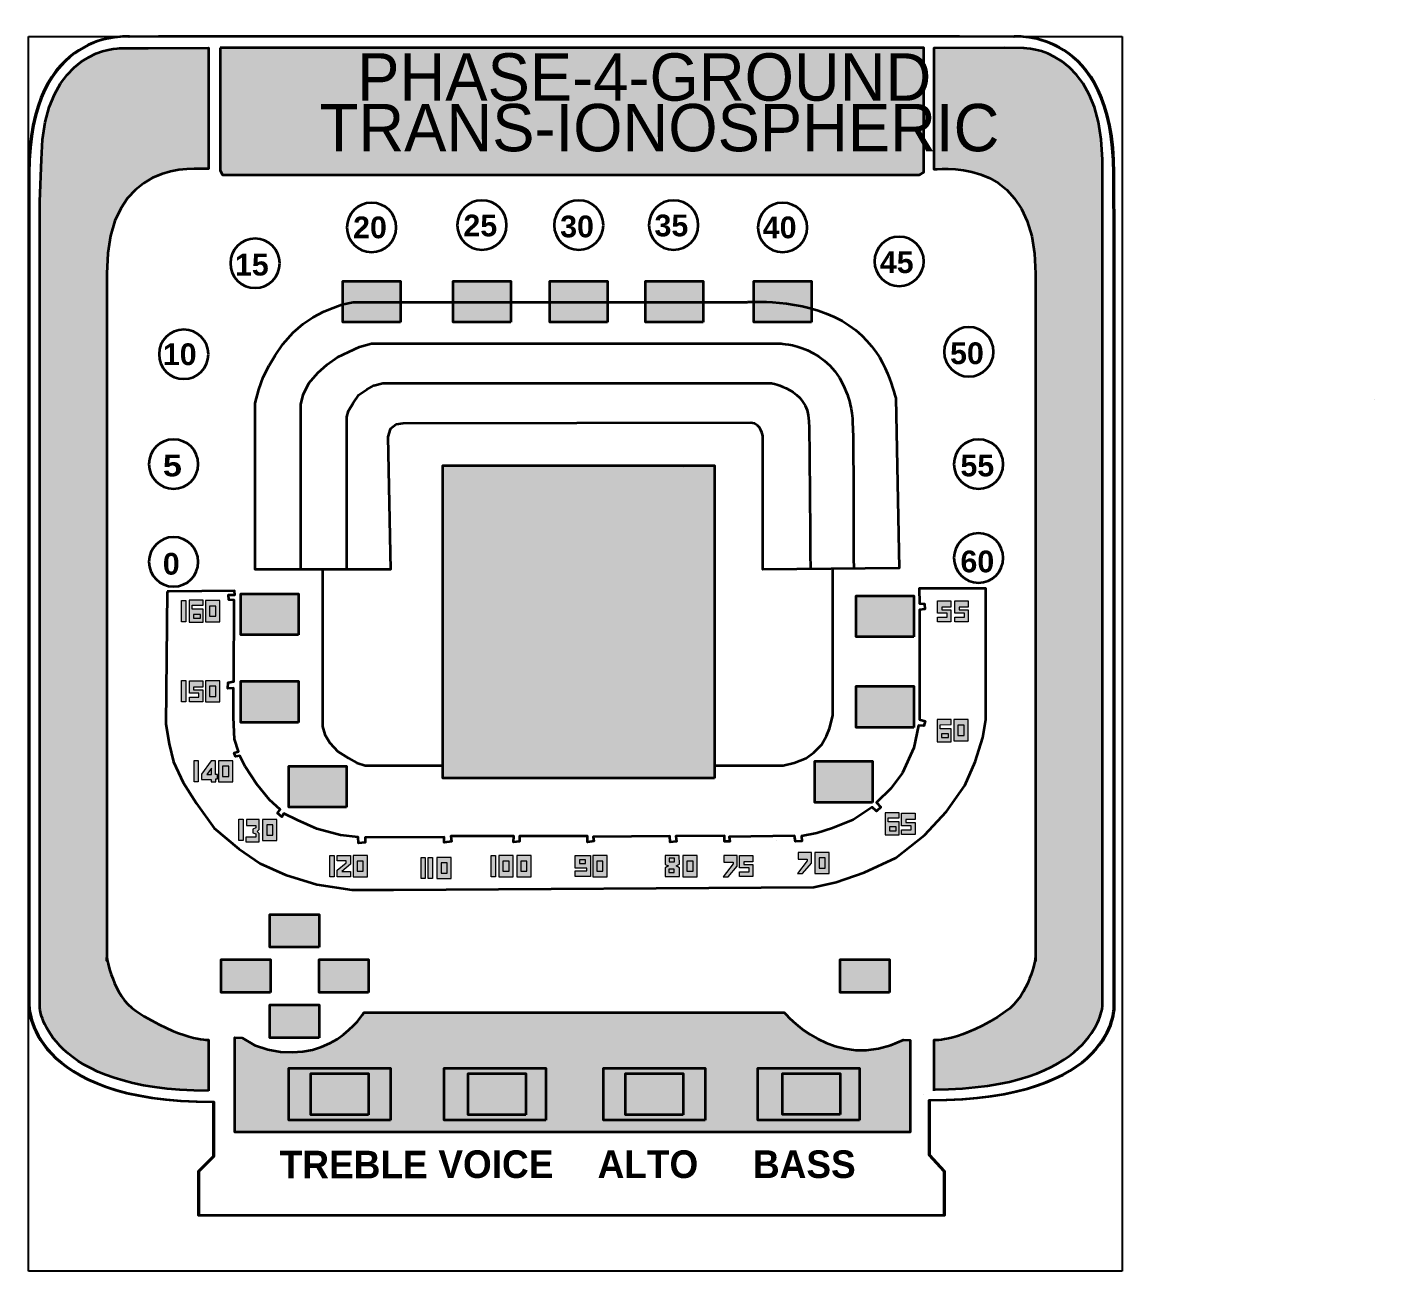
# Model space of a CAD drawing. Header units: inches. Extents: x -6.9 to 20.9, y -22.8 to -6.4.
# Drawn here: x 4.56 to 20.92, y -21.47 to -6.35 of the extents above; entities that cross this region are included whole.
import ezdxf

# ---------------------------------------------------------------- set-up
doc = ezdxf.new("R2010")
doc.units = ezdxf.units.IN
doc.header["$MEASUREMENT"] = 0
for name, color, linetype in [('Decorations', 7, 'Continuous'), ('Gold Things', 7, 'Continuous'), ('Parts Outlines', 7, 'Continuous'), ('Text', 7, 'Continuous'), ('Transoceanic Image', 7, 'Continuous')]:
    doc.layers.add(name, color=color, linetype=linetype)
picture_1 = doc.add_image_def('image1.png', size_in_pixel=(866, 978))

msp = doc.modelspace()

# ---------------------------------------------------------------- hatches: boundary and pattern name
at = {"layer": 'Decorations', "true_color": 0x231f20}
h = msp.add_hatch(color=179, dxfattribs=at)
h.dxf.hatch_style = 2
h.paths.add_polyline_path([(6.436, -13.323), (6.487, -13.323), (6.487, -13.582), (6.436, -13.582)])
h = msp.add_hatch(color=179, dxfattribs=at)
h.dxf.hatch_style = 2
h.paths.add_polyline_path([(6.527, -13.319), (6.527, -13.586), (6.699, -13.586), (6.699, -13.428), (6.565, -13.428), (6.565, -13.381), (6.699, -13.379), (6.699, -13.319)])
h = msp.add_hatch(color=179, dxfattribs=at)
h.dxf.hatch_style = 2
h.paths.add_polyline_path([(6.726, -13.324), (6.726, -13.581), (6.9, -13.581), (6.9, -13.324)])
h = msp.add_hatch(color=179, dxfattribs=at)
h.dxf.hatch_style = 2
h.paths.add_polyline_path([(15.617, -13.582), (15.617, -13.526), (15.733, -13.526), (15.733, -13.478), (15.617, -13.478), (15.617, -13.325), (15.769, -13.325), (15.78, -13.325), (15.78, -13.403), (15.668, -13.403), (15.668, -13.436), (15.78, -13.436), (15.78, -13.582)])
h = msp.add_hatch(color=179, dxfattribs=at)
h.dxf.hatch_style = 2
h.paths.add_polyline_path([(15.828, -13.582), (15.828, -13.526), (15.944, -13.526), (15.944, -13.478), (15.828, -13.478), (15.828, -13.325), (15.98, -13.325), (15.991, -13.325), (15.991, -13.403), (15.879, -13.403), (15.879, -13.436), (15.991, -13.436), (15.991, -13.582)])
h = msp.add_hatch(color=179, dxfattribs=at)
h.dxf.hatch_style = 2
h.paths.add_polyline_path([(6.436, -14.296), (6.487, -14.296), (6.487, -14.555), (6.436, -14.555)])
h = msp.add_hatch(color=179, dxfattribs=at)
h.dxf.hatch_style = 2
h.paths.add_polyline_path([(6.531, -14.554), (6.531, -14.498), (6.647, -14.498), (6.647, -14.45), (6.531, -14.45), (6.531, -14.297), (6.683, -14.297), (6.694, -14.297), (6.694, -14.375), (6.582, -14.375), (6.582, -14.409), (6.694, -14.409), (6.694, -14.554)])
h = msp.add_hatch(color=179, dxfattribs=at)
h.dxf.hatch_style = 2
h.paths.add_polyline_path([(6.726, -14.297), (6.726, -14.554), (6.9, -14.554), (6.9, -14.297)])
h = msp.add_hatch(color=179, dxfattribs=at)
h.dxf.hatch_style = 2
h.paths.add_polyline_path([(15.612, -14.77), (15.612, -15.038), (15.784, -15.038), (15.784, -14.88), (15.651, -14.88), (15.651, -14.832), (15.784, -14.831), (15.784, -14.77)])
h = msp.add_hatch(color=179, dxfattribs=at)
h.dxf.hatch_style = 2
h.paths.add_polyline_path([(15.816, -14.77), (15.816, -15.028), (15.991, -15.028), (15.991, -14.77)])
h = msp.add_hatch(color=179, dxfattribs=at)
h.dxf.hatch_style = 2
h.paths.add_polyline_path([(6.587, -15.268), (6.638, -15.268), (6.638, -15.526), (6.587, -15.526)])
h = msp.add_hatch(color=179, dxfattribs=at)
h.dxf.hatch_style = 2
h.paths.add_polyline_path([(6.794, -15.269), (6.679, -15.432), (6.679, -15.496), (6.794, -15.496), (6.794, -15.526), (6.851, -15.526), (6.851, -15.488), (6.873, -15.488), (6.873, -15.435), (6.848, -15.435), (6.848, -15.269)])
h = msp.add_hatch(color=179, dxfattribs=at)
h.dxf.hatch_style = 2
h.paths.add_polyline_path([(6.883, -15.269), (6.883, -15.526), (7.058, -15.526), (7.058, -15.269)])
h = msp.add_hatch(color=179, dxfattribs=at)
h.dxf.hatch_style = 2
h.paths.add_polyline_path([(7.132, -15.981), (7.183, -15.981), (7.183, -16.24), (7.132, -16.24)])
h = msp.add_hatch(color=179, dxfattribs=at)
h.dxf.hatch_style = 2
h.paths.add_polyline_path([(7.38, -15.982), (7.223, -15.982), (7.223, -16.056), (7.338, -16.056), (7.338, -16.084), (7.302, -16.1), (7.302, -16.146), (7.338, -16.159), (7.338, -16.197), (7.217, -16.197), (7.217, -16.254), (7.38, -16.254), (7.38, -16.153), (7.355, -16.128), (7.379, -16.104)])
h = msp.add_hatch(color=179, dxfattribs=at)
h.dxf.hatch_style = 2
h.paths.add_polyline_path([(7.419, -15.982), (7.419, -16.24), (7.594, -16.24), (7.594, -15.982)])
h = msp.add_hatch(color=179, dxfattribs=at)
h.dxf.hatch_style = 2
h.paths.add_polyline_path([(14.98, -15.901), (14.98, -16.169), (15.152, -16.169), (15.152, -16.011), (15.018, -16.011), (15.018, -15.963), (15.152, -15.962), (15.152, -15.901)])
h = msp.add_hatch(color=179, dxfattribs=at)
h.dxf.hatch_style = 2
h.paths.add_polyline_path([(15.181, -16.164), (15.181, -16.108), (15.297, -16.108), (15.297, -16.059), (15.181, -16.059), (15.181, -15.907), (15.333, -15.907), (15.344, -15.907), (15.344, -15.985), (15.233, -15.985), (15.233, -16.018), (15.344, -16.018), (15.344, -16.164)])
h = msp.add_hatch(color=179, dxfattribs=at)
h.dxf.hatch_style = 2
h.paths.add_polyline_path([(8.238, -16.42), (8.289, -16.42), (8.289, -16.679), (8.238, -16.679)])
h = msp.add_hatch(color=179, dxfattribs=at)
h.dxf.hatch_style = 2
h.paths.add_polyline_path([(8.324, -16.421), (8.486, -16.421), (8.486, -16.527), (8.383, -16.615), (8.486, -16.615), (8.486, -16.678), (8.324, -16.678), (8.324, -16.6), (8.433, -16.511), (8.433, -16.486), (8.324, -16.487)])
h = msp.add_hatch(color=179, dxfattribs=at)
h.dxf.hatch_style = 2
h.paths.add_polyline_path([(8.519, -16.421), (8.519, -16.678), (8.694, -16.678), (8.694, -16.421)])
h = msp.add_hatch(color=179, dxfattribs=at)
h.dxf.hatch_style = 2
h.paths.add_polyline_path([(9.344, -16.444), (9.396, -16.444), (9.396, -16.702), (9.344, -16.702)])
h = msp.add_hatch(color=179, dxfattribs=at)
h.dxf.hatch_style = 2
h.paths.add_polyline_path([(9.432, -16.444), (9.484, -16.444), (9.484, -16.702), (9.432, -16.702)])
h = msp.add_hatch(color=179, dxfattribs=at)
h.dxf.hatch_style = 2
h.paths.add_polyline_path([(9.538, -16.444), (9.538, -16.702), (9.712, -16.702), (9.712, -16.444)])
h = msp.add_hatch(color=179, dxfattribs=at)
h.dxf.hatch_style = 2
h.paths.add_polyline_path([(10.198, -16.42), (10.249, -16.42), (10.249, -16.679), (10.198, -16.679)])
h = msp.add_hatch(color=179, dxfattribs=at)
h.dxf.hatch_style = 2
h.paths.add_polyline_path([(10.288, -16.421), (10.288, -16.678), (10.463, -16.678), (10.463, -16.421)])
h = msp.add_hatch(color=179, dxfattribs=at)
h.dxf.hatch_style = 2
h.paths.add_polyline_path([(10.506, -16.421), (10.506, -16.678), (10.681, -16.678), (10.681, -16.421)])
h = msp.add_hatch(color=179, dxfattribs=at)
h.dxf.hatch_style = 2
h.paths.add_polyline_path([(11.218, -16.419), (11.401, -16.419), (11.401, -16.677), (11.218, -16.677), (11.218, -16.609), (11.359, -16.609), (11.359, -16.575), (11.218, -16.575)])
h = msp.add_hatch(color=179, dxfattribs=at)
h.dxf.hatch_style = 2
h.paths.add_polyline_path([(11.429, -16.421), (11.429, -16.678), (11.604, -16.678), (11.604, -16.421)])
h = msp.add_hatch(color=179, dxfattribs=at)
h.dxf.hatch_style = 2
h.paths.add_polyline_path([(12.311, -16.419), (12.311, -16.53), (12.351, -16.548), (12.311, -16.572), (12.311, -16.677), (12.482, -16.677), (12.482, -16.57), (12.444, -16.548), (12.482, -16.527), (12.48, -16.419)])
h = msp.add_hatch(color=179, dxfattribs=at)
h.dxf.hatch_style = 2
h.paths.add_polyline_path([(12.523, -16.421), (12.523, -16.678), (12.698, -16.678), (12.698, -16.421)])
h = msp.add_hatch(color=179, dxfattribs=at)
h.dxf.hatch_style = 2
h.paths.add_polyline_path([(13.023, -16.419), (13.023, -16.5), (13.134, -16.5), (13.134, -16.524), (13.015, -16.678), (13.075, -16.678), (13.184, -16.549), (13.184, -16.419)])
h = msp.add_hatch(color=179, dxfattribs=at)
h.dxf.hatch_style = 2
h.paths.add_polyline_path([(13.213, -16.677), (13.213, -16.621), (13.329, -16.621), (13.329, -16.572), (13.213, -16.572), (13.213, -16.419), (13.365, -16.419), (13.376, -16.419), (13.376, -16.497), (13.264, -16.497), (13.264, -16.531), (13.376, -16.531), (13.376, -16.677)])
h = msp.add_hatch(color=179, dxfattribs=at)
h.dxf.hatch_style = 2
h.paths.add_polyline_path([(13.924, -16.383), (13.924, -16.464), (14.035, -16.464), (14.035, -16.487), (13.916, -16.641), (13.976, -16.641), (14.085, -16.512), (14.085, -16.383)])
h = msp.add_hatch(color=179, dxfattribs=at)
h.dxf.hatch_style = 2
h.paths.add_polyline_path([(14.128, -16.383), (14.128, -16.64), (14.303, -16.64), (14.303, -16.383)])
at = {"layer": 'Gold Things', "true_color": 0xf8ed31}
h = msp.add_hatch(color=2, dxfattribs=at)
h.dxf.hatch_style = 2
edge = h.paths.add_edge_path()
edge.add_spline(control_points=[(6.762, -19.279), (6.762, -19.279), (6.762, -18.662), (6.762, -18.662), (6.762, -18.662), (6.423, -18.668), (5.879, -18.309), (5.603, -18.127), (5.527, -17.662), (5.527, -17.662), (5.527, -17.662), (5.527, -17.7), (5.527, -17.7), (5.527, -17.7), (5.527, -17.7), (5.527, -9.348), (5.527, -7.949), (6.599, -8.079), (6.762, -8.079), (6.762, -8.079), (6.762, -6.609), (6.762, -6.609), (6.762, -6.609), (6.028, -6.612), (6.028, -6.612), (6.028, -6.612), (5.692, -6.612), (5.692, -6.612), (5.692, -6.612), (4.754, -6.593), (4.733, -7.964), (4.733, -7.964), (4.715, -8.475), (4.715, -8.475), (4.715, -8.475), (4.715, -18.089), (4.715, -18.089), (4.715, -18.089), (4.715, -18.28), (4.715, -18.28), (4.715, -18.28), (4.802, -19.279), (6.762, -19.279)], knot_values=[0, 0, 0, 0, 0.035278, 0.035278, 0.035278, 0.070556, 0.070556, 0.070556, 0.105833, 0.105833, 0.105833, 0.141111, 0.141111, 0.141111, 0.176389, 0.176389, 0.176389, 0.211667, 0.211667, 0.211667, 0.246944, 0.246944, 0.246944, 0.282222, 0.282222, 0.282222, 0.3175, 0.3175, 0.3175, 0.352778, 0.352778, 0.352778, 0.388056, 0.388056, 0.388056, 0.423333, 0.423333, 0.423333, 0.458611, 0.458611, 0.458611, 0.493889, 0.493889, 0.493889, 0.493889], degree=3, periodic=0)
edge.add_line((6.762, -19.279), (6.762, -19.279))
h = msp.add_hatch(color=2, dxfattribs=at)
h.dxf.hatch_style = 2
h.paths.add_polyline_path([(6.903, -6.609), (6.903, -8.096), (6.932, -8.149), (6.967, -8.149), (15.399, -8.149), (15.452, -8.12), (15.452, -8.049), (15.452, -6.609)])
h = msp.add_hatch(color=2, dxfattribs=at)
h.dxf.hatch_style = 2
edge = h.paths.add_edge_path()
edge.add_spline(control_points=[(15.573, -19.262), (17.533, -19.262), (17.62, -18.263), (17.62, -18.263), (17.62, -18.263), (17.62, -18.133), (17.62, -18.133), (17.62, -18.133), (17.62, -8.85), (17.62, -8.85), (17.62, -8.85), (17.62, -7.964), (17.62, -7.964), (17.599, -6.593), (16.66, -6.612), (16.66, -6.612), (16.66, -6.612), (16.431, -6.609), (16.431, -6.609), (16.431, -6.609), (15.573, -6.612), (15.573, -6.612), (15.573, -6.612), (15.573, -8.082), (15.573, -8.082), (15.736, -8.082), (16.808, -7.952), (16.808, -9.351), (16.808, -17.703), (16.808, -17.703), (16.808, -17.703), (16.808, -17.703), (16.808, -17.665), (16.808, -17.665), (16.808, -17.665), (16.736, -18.12), (16.445, -18.318), (15.894, -18.694), (15.573, -18.665), (15.573, -18.665), (15.573, -18.665), (15.573, -19.282), (15.573, -19.282)], knot_values=[0, 0, 0, 0, 0.035278, 0.035278, 0.035278, 0.070556, 0.070556, 0.070556, 0.105833, 0.105833, 0.105833, 0.141111, 0.141111, 0.141111, 0.176389, 0.176389, 0.176389, 0.211667, 0.211667, 0.211667, 0.246944, 0.246944, 0.246944, 0.282222, 0.282222, 0.282222, 0.3175, 0.3175, 0.3175, 0.352778, 0.352778, 0.352778, 0.388056, 0.388056, 0.388056, 0.423333, 0.423333, 0.423333, 0.458611, 0.458611, 0.458611, 0.493889, 0.493889, 0.493889, 0.493889], degree=3, periodic=0)
edge.add_line((15.573, -19.282), (15.573, -19.262))
h = msp.add_hatch(color=2, dxfattribs=at)
edge = h.paths.add_edge_path()
edge.add_spline(control_points=[(7.17, -18.635), (7.17, -18.635), (7.084, -18.633), (7.084, -18.633), (7.084, -18.633), (7.084, -18.828), (7.084, -18.828), (7.084, -18.828), (7.084, -19.782), (7.084, -19.782), (7.084, -19.782), (15.284, -19.782), (15.284, -19.782), (15.284, -19.782), (15.284, -19.041), (15.284, -19.041), (15.284, -19.041), (15.284, -18.865), (15.284, -18.865), (15.284, -18.865), (15.284, -18.664), (15.284, -18.664), (15.284, -18.664), (15.205, -18.662), (15.205, -18.662), (14.358, -19.076), (13.756, -18.327), (13.756, -18.327), (13.756, -18.327), (8.652, -18.327), (8.652, -18.327), (8.652, -18.327), (8.22, -19.056), (7.32, -18.727), (7.32, -18.727), (7.17, -18.635), (7.17, -18.635)], knot_values=[0, 0, 0, 0, 1, 1, 1, 2, 2, 2, 3, 3, 3, 4, 4, 4, 5, 5, 5, 6, 6, 6, 7, 7, 7, 8, 8, 8, 9, 9, 9, 10, 10, 10, 11, 11, 11, 12, 12, 12, 12], degree=3, periodic=1)
at = {"layer": 'Parts Outlines', "true_color": 0xed1f24}
h = msp.add_hatch(color=22, dxfattribs=at)
h.dxf.hatch_style = 2
h.paths.add_polyline_path([(9.094, -9.942), (8.394, -9.942), (8.394, -9.442), (9.094, -9.442)])
h = msp.add_hatch(color=22, dxfattribs=at)
h.dxf.hatch_style = 2
h.paths.add_polyline_path([(10.434, -9.942), (9.734, -9.942), (9.734, -9.442), (10.434, -9.442)])
h = msp.add_hatch(color=22, dxfattribs=at)
h.dxf.hatch_style = 2
h.paths.add_polyline_path([(11.609, -9.942), (10.909, -9.942), (10.909, -9.442), (11.609, -9.442)])
h = msp.add_hatch(color=22, dxfattribs=at)
h.dxf.hatch_style = 2
h.paths.add_polyline_path([(12.772, -9.942), (12.072, -9.942), (12.072, -9.442), (12.772, -9.442)])
h = msp.add_hatch(color=22, dxfattribs=at)
h.dxf.hatch_style = 2
h.paths.add_polyline_path([(14.086, -9.942), (13.386, -9.942), (13.386, -9.442), (14.086, -9.442)])
at = {"layer": 'Parts Outlines', "true_color": 0x6b8c82}
h = msp.add_hatch(color=8, dxfattribs=at)
h.dxf.hatch_style = 2
h.paths.add_polyline_path([(12.91, -15.482), (9.61, -15.482), (9.61, -11.682), (12.91, -11.682)])
at = {"layer": 'Parts Outlines', "true_color": 0xed1f24}
h = msp.add_hatch(color=22, dxfattribs=at)
h.dxf.hatch_style = 2
h.paths.add_polyline_path([(7.857, -13.741), (7.157, -13.741), (7.157, -13.241), (7.857, -13.241)])
h = msp.add_hatch(color=22, dxfattribs=at)
h.dxf.hatch_style = 2
h.paths.add_polyline_path([(15.33, -13.764), (14.63, -13.764), (14.63, -13.264), (15.33, -13.264)])
h = msp.add_hatch(color=22, dxfattribs=at)
h.dxf.hatch_style = 2
h.paths.add_polyline_path([(7.857, -14.804), (7.157, -14.804), (7.157, -14.304), (7.857, -14.304)])
h = msp.add_hatch(color=22, dxfattribs=at)
h.dxf.hatch_style = 2
h.paths.add_polyline_path([(15.33, -14.864), (14.63, -14.864), (14.63, -14.364), (15.33, -14.364)])
h = msp.add_hatch(color=22, dxfattribs=at)
h.dxf.hatch_style = 2
h.paths.add_polyline_path([(8.438, -15.835), (7.738, -15.835), (7.738, -15.335), (8.438, -15.335)])
h = msp.add_hatch(color=22, dxfattribs=at)
h.dxf.hatch_style = 2
h.paths.add_polyline_path([(14.828, -15.776), (14.128, -15.776), (14.128, -15.276), (14.828, -15.276)])
at = {"layer": 'Parts Outlines', "true_color": 0x46a2da}
h = msp.add_hatch(color=153, dxfattribs=at)
h.dxf.hatch_style = 2
h.paths.add_polyline_path([(8.107, -17.536), (7.507, -17.536), (7.507, -17.136), (8.107, -17.136)])
h = msp.add_hatch(color=153, dxfattribs=at)
h.dxf.hatch_style = 2
h.paths.add_polyline_path([(7.517, -18.086), (6.917, -18.086), (6.917, -17.686), (7.517, -17.686)])
h = msp.add_hatch(color=153, dxfattribs=at)
h.dxf.hatch_style = 2
h.paths.add_polyline_path([(8.705, -18.086), (8.105, -18.086), (8.105, -17.686), (8.705, -17.686)])
h = msp.add_hatch(color=153, dxfattribs=at)
h.dxf.hatch_style = 2
h.paths.add_polyline_path([(15.035, -18.086), (14.435, -18.086), (14.435, -17.686), (15.035, -17.686)])
h = msp.add_hatch(color=153, dxfattribs=at)
h.dxf.hatch_style = 2
h.paths.add_polyline_path([(8.107, -18.636), (7.507, -18.636), (7.507, -18.236), (8.107, -18.236)])
at = {"layer": 'Parts Outlines', "true_color": 0xed1f24}
h = msp.add_hatch(color=22, dxfattribs=at)
h.dxf.hatch_style = 2
h.paths.add_polyline_path([(8.705, -19.57), (8.005, -19.57), (8.005, -19.07), (8.705, -19.07)])
h = msp.add_hatch(color=22, dxfattribs=at)
h.dxf.hatch_style = 2
h.paths.add_polyline_path([(10.618, -19.57), (9.918, -19.57), (9.918, -19.07), (10.618, -19.07)])
h = msp.add_hatch(color=22, dxfattribs=at)
h.dxf.hatch_style = 2
h.paths.add_polyline_path([(12.527, -19.57), (11.827, -19.57), (11.827, -19.07), (12.527, -19.07)])
h = msp.add_hatch(color=22, dxfattribs=at)
h.dxf.hatch_style = 2
h.paths.add_polyline_path([(14.435, -19.568), (13.735, -19.568), (13.735, -19.068), (14.435, -19.068)])

# ---------------------------------------------------------------- linework, layer by layer
at = {"layer": 'Decorations', "color": 179, "lineweight": 35, "true_color": 0x231f20}
for points in [[(5.527, -9.348), (5.527, -9.348)], [(20.92, -10.882), (20.92, -10.882)], [(8.149, -12.947), (8.149, -14.852), (8.176, -14.949), (8.238, -15.05), (8.334, -15.156), (8.462, -15.24), (8.564, -15.293), (8.665, -15.328), (8.802, -15.328), (9.61, -15.328)], [(12.91, -15.328), (13.741, -15.328), (13.877, -15.293), (14.023, -15.24), (14.116, -15.169), (14.208, -15.077), (14.27, -14.967), (14.305, -14.878), (14.345, -14.72), (14.345, -12.929)], [(6.259, -13.212), (6.244, -14.825), (6.285, -15.064), (6.338, -15.281), (6.456, -15.534), (6.615, -15.787), (6.832, -16.087), (7.132, -16.34), (7.391, -16.516), (7.696, -16.657), (8.078, -16.773), (8.502, -16.839), (9.008, -16.839), (14.117, -16.804), (14.387, -16.745), (14.728, -16.628), (15.111, -16.451), (15.458, -16.175), (15.728, -15.887), (15.951, -15.569), (16.075, -15.281), (16.169, -14.987), (16.204, -14.77), (16.204, -13.176), (15.393, -13.176), (15.399, -13.359), (15.458, -13.364), (15.463, -13.429), (15.399, -13.435), (15.399, -14.77), (15.469, -14.787), (15.452, -14.846), (15.387, -14.84), (15.328, -15.111), (15.193, -15.416), (15.052, -15.605), (14.875, -15.775), (14.928, -15.834), (14.875, -15.881), (14.823, -15.834), (14.593, -15.987), (14.34, -16.087), (14.152, -16.151), (13.964, -16.187), (13.97, -16.245), (13.894, -16.251), (13.882, -16.181), (13.088, -16.192), (13.094, -16.251), (13.029, -16.251), (13.029, -16.181), (12.441, -16.187), (12.447, -16.251), (12.371, -16.257), (12.365, -16.187), (11.436, -16.192), (11.442, -16.245), (11.365, -16.257), (11.365, -16.187), (10.542, -16.187), (10.542, -16.251), (10.466, -16.257), (10.472, -16.187), (9.707, -16.187), (9.713, -16.251), (9.625, -16.263), (9.625, -16.198), (8.667, -16.204), (8.667, -16.263), (8.584, -16.269), (8.581, -16.198), (8.367, -16.175), (8.079, -16.098), (7.843, -15.993), (7.678, -15.911), (7.655, -15.951), (7.602, -15.907), (7.632, -15.863), (7.502, -15.746), (7.344, -15.552), (7.208, -15.34), (7.144, -15.211), (7.091, -15.217), (7.073, -15.175), (7.126, -15.158), (7.079, -15.008), (7.067, -14.746), (7.067, -14.387), (6.997, -14.39), (7.002, -14.32), (7.07, -14.308), (7.073, -13.317), (7.011, -13.314), (7.006, -13.253), (7.082, -13.253), (7.079, -13.206), (6.285, -13.212), (6.259, -13.212)], [(13.664, -16.24), (13.664, -16.24)], [(15.452, -19.32), (15.452, -19.32)], [(15.698, -20.261), (15.698, -20.261)], [(15.698, -20.726), (15.698, -20.726)]]:
    msp.add_lwpolyline(points, dxfattribs=at)
at = {"layer": 'Decorations', "lineweight": 0}
for points in [[(12.531, -11.712), (12.531, -11.712)], [(6.436, -13.323), (6.487, -13.323), (6.487, -13.582), (6.436, -13.582), (6.436, -13.323)], [(6.527, -13.319), (6.527, -13.586), (6.699, -13.586), (6.699, -13.428), (6.565, -13.428), (6.565, -13.381), (6.699, -13.379), (6.699, -13.319), (6.527, -13.319)], [(6.726, -13.324), (6.726, -13.581), (6.9, -13.581), (6.9, -13.324), (6.726, -13.324)], [(6.776, -13.391), (6.776, -13.514), (6.85, -13.514), (6.85, -13.391), (6.776, -13.391)], [(15.617, -13.582), (15.617, -13.526), (15.733, -13.526), (15.733, -13.478), (15.617, -13.478), (15.617, -13.325), (15.769, -13.325), (15.78, -13.325), (15.78, -13.403), (15.668, -13.403), (15.668, -13.436), (15.78, -13.436), (15.78, -13.582), (15.617, -13.582)], [(15.828, -13.582), (15.828, -13.526), (15.944, -13.526), (15.944, -13.478), (15.828, -13.478), (15.828, -13.325), (15.98, -13.325), (15.991, -13.325), (15.991, -13.403), (15.879, -13.403), (15.879, -13.436), (15.991, -13.436), (15.991, -13.582), (15.828, -13.582)], [(6.58, -13.491), (6.58, -13.538), (6.664, -13.538), (6.664, -13.491), (6.58, -13.491)], [(6.436, -14.296), (6.487, -14.296), (6.487, -14.555), (6.436, -14.555), (6.436, -14.296)], [(6.531, -14.554), (6.531, -14.498), (6.647, -14.498), (6.647, -14.45), (6.531, -14.45), (6.531, -14.297), (6.683, -14.297), (6.694, -14.297), (6.694, -14.375), (6.582, -14.375), (6.582, -14.409), (6.694, -14.409), (6.694, -14.554), (6.531, -14.554)], [(6.726, -14.297), (6.726, -14.554), (6.9, -14.554), (6.9, -14.297), (6.726, -14.297)], [(6.776, -14.364), (6.776, -14.487), (6.85, -14.487), (6.85, -14.364), (6.776, -14.364)], [(15.612, -14.77), (15.612, -15.038), (15.784, -15.038), (15.784, -14.88), (15.651, -14.88), (15.651, -14.832), (15.784, -14.831), (15.784, -14.77), (15.612, -14.77)], [(15.816, -14.77), (15.816, -15.028), (15.991, -15.028), (15.991, -14.77), (15.816, -14.77)], [(15.866, -14.837), (15.866, -14.961), (15.941, -14.961), (15.941, -14.837), (15.866, -14.837)], [(15.666, -14.942), (15.666, -14.989), (15.75, -14.989), (15.75, -14.942), (15.666, -14.942)], [(6.587, -15.268), (6.638, -15.268), (6.638, -15.526), (6.587, -15.526), (6.587, -15.268)], [(6.794, -15.269), (6.679, -15.432), (6.679, -15.496), (6.794, -15.496), (6.794, -15.526), (6.851, -15.526), (6.851, -15.488), (6.873, -15.488), (6.873, -15.435), (6.848, -15.435), (6.848, -15.269), (6.794, -15.269)], [(6.799, -15.36), (6.743, -15.435), (6.799, -15.435), (6.799, -15.36)], [(6.883, -15.269), (6.883, -15.526), (7.058, -15.526), (7.058, -15.269), (6.883, -15.269)], [(6.934, -15.335), (6.934, -15.459), (7.008, -15.459), (7.008, -15.335), (6.934, -15.335)], [(7.132, -15.981), (7.183, -15.981), (7.183, -16.24), (7.132, -16.24), (7.132, -15.981)], [(7.38, -15.982), (7.223, -15.982), (7.223, -16.056), (7.338, -16.056), (7.338, -16.084), (7.302, -16.1), (7.302, -16.146), (7.338, -16.159), (7.338, -16.197), (7.217, -16.197), (7.217, -16.254), (7.38, -16.254), (7.38, -16.153), (7.355, -16.128), (7.379, -16.104), (7.38, -15.982)], [(7.419, -15.982), (7.419, -16.24), (7.594, -16.24), (7.594, -15.982), (7.419, -15.982)], [(14.98, -15.901), (14.98, -16.169), (15.152, -16.169), (15.152, -16.011), (15.018, -16.011), (15.018, -15.963), (15.152, -15.962), (15.152, -15.901), (14.98, -15.901)], [(15.181, -16.164), (15.181, -16.108), (15.297, -16.108), (15.297, -16.059), (15.181, -16.059), (15.181, -15.907), (15.333, -15.907), (15.344, -15.907), (15.344, -15.985), (15.233, -15.985), (15.233, -16.018), (15.344, -16.018), (15.344, -16.164), (15.181, -16.164)], [(7.47, -16.049), (7.47, -16.173), (7.544, -16.173), (7.544, -16.049), (7.47, -16.049)], [(15.034, -16.073), (15.034, -16.12), (15.117, -16.12), (15.117, -16.073), (15.034, -16.073)], [(8.238, -16.42), (8.289, -16.42), (8.289, -16.679), (8.238, -16.679), (8.238, -16.42)], [(8.324, -16.421), (8.486, -16.421), (8.486, -16.527), (8.383, -16.615), (8.486, -16.615), (8.486, -16.678), (8.324, -16.678), (8.324, -16.6), (8.433, -16.511), (8.433, -16.486), (8.324, -16.487), (8.324, -16.421)], [(8.519, -16.421), (8.519, -16.678), (8.694, -16.678), (8.694, -16.421), (8.519, -16.421)], [(8.569, -16.488), (8.569, -16.611), (8.643, -16.611), (8.643, -16.488), (8.569, -16.488)], [(9.344, -16.444), (9.396, -16.444), (9.396, -16.702), (9.344, -16.702), (9.344, -16.444)], [(9.432, -16.444), (9.484, -16.444), (9.484, -16.702), (9.432, -16.702), (9.432, -16.444)], [(9.538, -16.444), (9.538, -16.702), (9.712, -16.702), (9.712, -16.444), (9.538, -16.444)], [(9.588, -16.511), (9.588, -16.635), (9.662, -16.635), (9.662, -16.511), (9.588, -16.511)], [(10.198, -16.42), (10.249, -16.42), (10.249, -16.679), (10.198, -16.679), (10.198, -16.42)], [(10.288, -16.421), (10.288, -16.678), (10.463, -16.678), (10.463, -16.421), (10.288, -16.421)], [(10.339, -16.488), (10.339, -16.611), (10.413, -16.611), (10.413, -16.488), (10.339, -16.488)], [(10.506, -16.421), (10.506, -16.678), (10.681, -16.678), (10.681, -16.421), (10.506, -16.421)], [(10.557, -16.488), (10.557, -16.611), (10.631, -16.611), (10.631, -16.488), (10.557, -16.488)], [(11.218, -16.419), (11.401, -16.419), (11.401, -16.677), (11.218, -16.677), (11.218, -16.609), (11.359, -16.609), (11.359, -16.575), (11.218, -16.575), (11.218, -16.419)], [(11.267, -16.475), (11.267, -16.519), (11.342, -16.519), (11.342, -16.475), (11.267, -16.475)], [(11.429, -16.421), (11.429, -16.678), (11.604, -16.678), (11.604, -16.421), (11.429, -16.421)], [(11.48, -16.488), (11.48, -16.611), (11.554, -16.611), (11.554, -16.488), (11.48, -16.488)], [(12.311, -16.419), (12.311, -16.53), (12.351, -16.548), (12.311, -16.572), (12.311, -16.677), (12.482, -16.677), (12.482, -16.57), (12.444, -16.548), (12.482, -16.527), (12.48, -16.419), (12.311, -16.419)], [(12.356, -16.454), (12.356, -16.497), (12.421, -16.497), (12.421, -16.454), (12.356, -16.454)], [(12.523, -16.421), (12.523, -16.678), (12.698, -16.678), (12.698, -16.421), (12.523, -16.421)], [(12.573, -16.488), (12.573, -16.611), (12.648, -16.611), (12.648, -16.488), (12.573, -16.488)], [(13.023, -16.419), (13.023, -16.5), (13.134, -16.5), (13.134, -16.524), (13.015, -16.678), (13.075, -16.678), (13.184, -16.549), (13.184, -16.419), (13.023, -16.419)], [(13.213, -16.677), (13.213, -16.621), (13.329, -16.621), (13.329, -16.572), (13.213, -16.572), (13.213, -16.419), (13.365, -16.419), (13.376, -16.419), (13.376, -16.497), (13.264, -16.497), (13.264, -16.531), (13.376, -16.531), (13.376, -16.677), (13.213, -16.677)], [(13.924, -16.383), (13.924, -16.464), (14.035, -16.464), (14.035, -16.487), (13.916, -16.641), (13.976, -16.641), (14.085, -16.512), (14.085, -16.383), (13.924, -16.383)], [(14.128, -16.383), (14.128, -16.64), (14.303, -16.64), (14.303, -16.383), (14.128, -16.383)], [(14.178, -16.45), (14.178, -16.573), (14.253, -16.573), (14.253, -16.45), (14.178, -16.45)], [(12.353, -16.585), (12.353, -16.628), (12.418, -16.628), (12.418, -16.585), (12.353, -16.585)]]:
    msp.add_lwpolyline(points, dxfattribs=at)
at = {"layer": 'Decorations', "color": 179, "lineweight": 35, "true_color": 0x231f20}
for points, knots in [([(17.76, -8.996), (17.76, -8.996), (17.76, -18.174), (17.76, -18.174), (17.76, -18.174), (17.76, -18.263), (17.76, -18.263), (17.76, -18.263), (17.779, -19.394), (15.516, -19.394), (15.516, -19.394), (15.516, -19.465), (15.516, -19.465), (15.516, -19.465), (15.516, -20.06), (15.516, -20.06), (15.516, -20.06), (15.698, -20.261), (15.698, -20.261), (15.698, -20.261), (15.698, -20.708), (15.698, -20.708), (15.698, -20.708), (15.698, -20.79), (15.698, -20.79), (15.698, -20.79), (6.638, -20.79), (6.638, -20.79), (6.638, -20.79), (6.638, -20.261), (6.638, -20.261), (6.638, -20.261), (6.82, -20.077), (6.82, -20.077), (6.82, -20.077), (6.82, -19.415), (6.82, -19.415), (4.557, -19.415), (4.577, -18.239), (4.577, -18.239), (4.577, -18.239), (4.577, -17.486), (4.577, -17.486), (4.577, -17.486), (4.577, -8.978), (4.577, -8.978), (4.577, -8.978), (4.577, -8.132), (4.577, -8.132), (4.577, -6.354), (5.797, -6.472), (5.797, -6.472), (5.797, -6.472), (6.156, -6.47), (6.156, -6.47), (6.156, -6.47), (15.875, -6.47), (15.875, -6.47), (15.875, -6.47), (16.543, -6.472), (16.543, -6.472), (16.543, -6.472), (17.754, -6.358), (17.754, -8.132), (17.754, -8.132), (17.76, -8.996), (17.76, -8.996)], [0, 0, 0, 0, 1, 1, 1, 2, 2, 2, 3, 3, 3, 4, 4, 4, 5, 5, 5, 6, 6, 6, 7, 7, 7, 8, 8, 8, 9, 9, 9, 10, 10, 10, 11, 11, 11, 12, 12, 12, 13, 13, 13, 14, 14, 14, 15, 15, 15, 16, 16, 16, 17, 17, 17, 18, 18, 18, 19, 19, 19, 20, 20, 20, 21, 21, 21, 22, 22, 22, 22]), ([(13.35, -11.163), (13.485, -11.175), (13.495, -11.332), (13.495, -11.332), (13.495, -11.332), (13.495, -12.947), (13.495, -12.947), (13.495, -12.947), (15.152, -12.929), (15.152, -12.929), (15.152, -12.929), (15.11, -10.864), (15.11, -10.864), (15.057, -10.687), (14.952, -10.207), (14.458, -9.925), (13.964, -9.643), (13.305, -9.696), (13.305, -9.696), (13.305, -9.696), (8.519, -9.696), (8.519, -9.696), (8.519, -9.696), (8.383, -9.728), (8.383, -9.728), (8.383, -9.728), (8.277, -9.766), (8.277, -9.766), (8.277, -9.766), (8.162, -9.813), (8.162, -9.813), (8.162, -9.813), (8.035, -9.88), (8.035, -9.88), (8.035, -9.88), (7.914, -9.959), (7.914, -9.959), (7.914, -9.959), (7.792, -10.067), (7.792, -10.067), (7.792, -10.067), (7.664, -10.21), (7.664, -10.21), (7.664, -10.21), (7.572, -10.346), (7.572, -10.346), (7.572, -10.346), (7.501, -10.466), (7.501, -10.466), (7.501, -10.466), (7.426, -10.61), (7.426, -10.61), (7.426, -10.61), (7.375, -10.757), (7.375, -10.757), (7.375, -10.757), (7.328, -10.925), (7.328, -10.925), (7.328, -10.925), (7.328, -12.947), (7.328, -12.947), (7.328, -12.947), (8.972, -12.947), (8.972, -12.947), (8.972, -12.947), (8.939, -11.332), (8.939, -11.332), (8.939, -11.332), (8.969, -11.242), (8.969, -11.242), (8.969, -11.242), (9.043, -11.183), (9.043, -11.183), (9.043, -11.183), (9.124, -11.172), (9.124, -11.172), (9.124, -11.172), (13.35, -11.163), (13.35, -11.163)], [0, 0, 0, 0, 1, 1, 1, 2, 2, 2, 3, 3, 3, 4, 4, 4, 5, 5, 5, 6, 6, 6, 7, 7, 7, 8, 8, 8, 9, 9, 9, 10, 10, 10, 11, 11, 11, 12, 12, 12, 13, 13, 13, 14, 14, 14, 15, 15, 15, 16, 16, 16, 17, 17, 17, 18, 18, 18, 19, 19, 19, 20, 20, 20, 21, 21, 21, 22, 22, 22, 23, 23, 23, 24, 24, 24, 25, 25, 25, 26, 26, 26, 26]), ([(7.883, -12.929), (7.883, -12.929), (7.883, -10.943), (7.883, -10.943), (7.883, -10.943), (7.914, -10.825), (7.914, -10.825), (7.914, -10.825), (7.982, -10.683), (7.982, -10.683), (7.982, -10.683), (8.092, -10.556), (8.092, -10.556), (8.092, -10.556), (8.206, -10.454), (8.206, -10.454), (8.206, -10.454), (8.33, -10.364), (8.33, -10.364), (8.33, -10.364), (8.467, -10.301), (8.467, -10.301), (8.467, -10.301), (8.595, -10.239), (8.595, -10.239), (8.595, -10.239), (8.743, -10.201), (8.743, -10.201), (8.743, -10.201), (13.305, -10.201), (13.305, -10.201), (13.305, -10.201), (13.711, -10.201), (13.711, -10.201), (13.711, -10.201), (14.317, -10.213), (14.52, -10.816), (14.52, -10.816), (14.57, -10.939), (14.584, -11.11), (14.599, -11.28), (14.599, -12.916), (14.599, -12.916)], [0, 0, 0, 0, 1, 1, 1, 2, 2, 2, 3, 3, 3, 4, 4, 4, 5, 5, 5, 6, 6, 6, 7, 7, 7, 8, 8, 8, 9, 9, 9, 10, 10, 10, 11, 11, 11, 12, 12, 12, 13, 13, 13, 14, 14, 14, 14]), ([(8.443, -12.947), (8.443, -12.947), (8.443, -11.09), (8.443, -11.09), (8.443, -11.09), (8.462, -11.018), (8.462, -11.018), (8.462, -11.018), (8.519, -10.925), (8.519, -10.925), (8.519, -10.925), (8.59, -10.825), (8.59, -10.825), (8.59, -10.825), (8.687, -10.757), (8.687, -10.757), (8.687, -10.757), (8.771, -10.711), (8.771, -10.711), (8.771, -10.711), (8.881, -10.682), (8.881, -10.682), (8.881, -10.682), (13.305, -10.682), (13.305, -10.682), (13.305, -10.682), (13.597, -10.682), (13.597, -10.682), (13.597, -10.682), (14.044, -10.751), (14.055, -11.142), (14.067, -11.533), (14.073, -12.941), (14.073, -12.941)], [0, 0, 0, 0, 1, 1, 1, 2, 2, 2, 3, 3, 3, 4, 4, 4, 5, 5, 5, 6, 6, 6, 7, 7, 7, 8, 8, 8, 9, 9, 9, 10, 10, 10, 11, 11, 11, 11])]:
    msp.add_open_spline(points, degree=3, knots=knots, dxfattribs=at)
at = {"layer": 'Decorations', "color": 178, "lineweight": 35, "true_color": 0x020202}
for points in [[(9.043, -8.79), (9.043, -8.956), (8.909, -9.09), (8.743, -9.09), (8.577, -9.09), (8.443, -8.956), (8.443, -8.79), (8.443, -8.624), (8.577, -8.49), (8.743, -8.49), (8.909, -8.49), (9.043, -8.624), (9.043, -8.79)], [(10.384, -8.761), (10.384, -8.926), (10.249, -9.061), (10.084, -9.061), (9.918, -9.061), (9.784, -8.926), (9.784, -8.761), (9.784, -8.595), (9.918, -8.461), (10.084, -8.461), (10.249, -8.461), (10.384, -8.595), (10.384, -8.761)], [(11.56, -8.761), (11.56, -8.926), (11.425, -9.061), (11.26, -9.061), (11.094, -9.061), (10.96, -8.926), (10.96, -8.761), (10.96, -8.595), (11.094, -8.461), (11.26, -8.461), (11.425, -8.461), (11.56, -8.595), (11.56, -8.761)], [(12.712, -8.761), (12.712, -8.926), (12.578, -9.061), (12.412, -9.061), (12.246, -9.061), (12.112, -8.926), (12.112, -8.761), (12.112, -8.595), (12.246, -8.461), (12.412, -8.461), (12.578, -8.461), (12.712, -8.595), (12.712, -8.761)], [(14.035, -8.79), (14.035, -8.956), (13.901, -9.09), (13.735, -9.09), (13.569, -9.09), (13.435, -8.956), (13.435, -8.79), (13.435, -8.624), (13.569, -8.49), (13.735, -8.49), (13.901, -8.49), (14.035, -8.624), (14.035, -8.79)], [(7.628, -9.225), (7.628, -9.391), (7.493, -9.525), (7.328, -9.525), (7.162, -9.525), (7.028, -9.391), (7.028, -9.225), (7.028, -9.06), (7.162, -8.925), (7.328, -8.925), (7.493, -8.925), (7.628, -9.06), (7.628, -9.225)], [(15.452, -9.202), (15.452, -9.367), (15.317, -9.502), (15.152, -9.502), (14.986, -9.502), (14.852, -9.367), (14.852, -9.202), (14.852, -9.036), (14.986, -8.902), (15.152, -8.902), (15.317, -8.902), (15.452, -9.036), (15.452, -9.202)], [(6.762, -10.331), (6.762, -10.496), (6.627, -10.631), (6.462, -10.631), (6.296, -10.631), (6.162, -10.496), (6.162, -10.331), (6.162, -10.165), (6.296, -10.031), (6.462, -10.031), (6.627, -10.031), (6.762, -10.165), (6.762, -10.331)], [(16.298, -10.301), (16.298, -10.467), (16.164, -10.601), (15.998, -10.601), (15.833, -10.601), (15.698, -10.467), (15.698, -10.301), (15.698, -10.135), (15.833, -10.001), (15.998, -10.001), (16.164, -10.001), (16.298, -10.135), (16.298, -10.301)], [(6.638, -11.665), (6.638, -11.831), (6.504, -11.965), (6.338, -11.965), (6.173, -11.965), (6.038, -11.831), (6.038, -11.665), (6.038, -11.5), (6.173, -11.365), (6.338, -11.365), (6.504, -11.365), (6.638, -11.5), (6.638, -11.665)], [(16.416, -11.665), (16.416, -11.831), (16.282, -11.965), (16.116, -11.965), (15.95, -11.965), (15.816, -11.831), (15.816, -11.665), (15.816, -11.5), (15.95, -11.365), (16.116, -11.365), (16.282, -11.365), (16.416, -11.5), (16.416, -11.665)], [(6.638, -12.853), (6.638, -13.019), (6.504, -13.153), (6.338, -13.153), (6.173, -13.153), (6.038, -13.019), (6.038, -12.853), (6.038, -12.687), (6.173, -12.553), (6.338, -12.553), (6.504, -12.553), (6.638, -12.687), (6.638, -12.853)], [(16.416, -12.806), (16.416, -12.972), (16.282, -13.106), (16.116, -13.106), (15.95, -13.106), (15.816, -12.972), (15.816, -12.806), (15.816, -12.64), (15.95, -12.506), (16.116, -12.506), (16.282, -12.506), (16.416, -12.64), (16.416, -12.806)]]:
    msp.add_open_spline(points, degree=3, knots=[0, 0, 0, 0, 1, 1, 1, 2, 2, 2, 3, 3, 3, 4, 4, 4, 4], dxfattribs=at)
at = {"layer": 'Gold Things', "color": 178, "lineweight": 35, "true_color": 0x020202}
for points in [[(6.903, -6.609), (6.903, -8.096), (6.932, -8.149), (6.967, -8.149), (15.399, -8.149), (15.452, -8.12), (15.452, -8.049), (15.452, -6.609), (6.903, -6.609)], [(8.972, -19.638), (7.738, -19.638), (7.738, -19.003), (8.972, -19.003), (8.972, -19.638)], [(10.86, -19.638), (9.625, -19.638), (9.625, -19.003), (10.86, -19.003), (10.86, -19.638)], [(12.794, -19.638), (11.56, -19.638), (11.56, -19.003), (12.794, -19.003), (12.794, -19.638)], [(14.67, -19.638), (13.435, -19.638), (13.435, -19.003), (14.67, -19.003), (14.67, -19.638)]]:
    msp.add_lwpolyline(points, dxfattribs=at)
at = {"layer": 'Gold Things', "color": 179, "lineweight": 35, "true_color": 0x231f20}
for points, knots in [([(17.768, -8.996), (17.768, -8.996), (17.768, -18.174), (17.768, -18.174), (17.768, -18.174), (17.768, -18.263), (17.768, -18.263), (17.768, -18.263), (17.788, -19.394), (15.525, -19.394), (15.525, -19.394), (15.525, -19.465), (15.525, -19.465), (15.525, -19.465), (15.525, -20.06), (15.525, -20.06), (15.525, -20.06), (15.707, -20.261), (15.707, -20.261), (15.707, -20.261), (15.707, -20.708), (15.707, -20.708), (15.707, -20.708), (15.707, -20.79), (15.707, -20.79), (15.707, -20.79), (6.647, -20.79), (6.647, -20.79), (6.647, -20.79), (6.647, -20.261), (6.647, -20.261), (6.647, -20.261), (6.829, -20.077), (6.829, -20.077), (6.829, -20.077), (6.829, -19.415), (6.829, -19.415), (4.566, -19.415), (4.586, -18.239), (4.586, -18.239), (4.586, -18.239), (4.586, -17.486), (4.586, -17.486), (4.586, -17.486), (4.586, -8.978), (4.586, -8.978), (4.586, -8.978), (4.586, -8.132), (4.586, -8.132), (4.586, -6.354), (5.806, -6.472), (5.806, -6.472), (5.806, -6.472), (6.165, -6.47), (6.165, -6.47), (6.165, -6.47), (15.884, -6.47), (15.884, -6.47), (15.884, -6.47), (16.552, -6.472), (16.552, -6.472), (16.552, -6.472), (17.763, -6.358), (17.763, -8.132), (17.763, -8.132), (17.768, -8.996), (17.768, -8.996)], [0, 0, 0, 0, 1, 1, 1, 2, 2, 2, 3, 3, 3, 4, 4, 4, 5, 5, 5, 6, 6, 6, 7, 7, 7, 8, 8, 8, 9, 9, 9, 10, 10, 10, 11, 11, 11, 12, 12, 12, 13, 13, 13, 14, 14, 14, 15, 15, 15, 16, 16, 16, 17, 17, 17, 18, 18, 18, 19, 19, 19, 20, 20, 20, 21, 21, 21, 22, 22, 22, 22]), ([(6.762, -19.279), (6.762, -19.279), (6.762, -18.662), (6.762, -18.662), (6.762, -18.662), (6.423, -18.668), (5.879, -18.309), (5.603, -18.127), (5.527, -17.662), (5.527, -17.662), (5.527, -17.662), (5.527, -17.7), (5.527, -17.7), (5.527, -17.7), (5.527, -17.7), (5.527, -9.348), (5.527, -7.949), (6.599, -8.079), (6.762, -8.079), (6.762, -8.079), (6.762, -6.609), (6.762, -6.609), (6.762, -6.609), (6.028, -6.612), (6.028, -6.612), (6.028, -6.612), (5.692, -6.612), (5.692, -6.612), (5.692, -6.612), (4.754, -6.593), (4.733, -7.964), (4.733, -7.964), (4.715, -8.475), (4.715, -8.475), (4.715, -8.475), (4.715, -18.089), (4.715, -18.089), (4.715, -18.089), (4.715, -18.28), (4.715, -18.28), (4.715, -18.28), (4.802, -19.279), (6.762, -19.279)], [0, 0, 0, 0, 1, 1, 1, 2, 2, 2, 3, 3, 3, 4, 4, 4, 5, 5, 5, 6, 6, 6, 7, 7, 7, 8, 8, 8, 9, 9, 9, 10, 10, 10, 11, 11, 11, 12, 12, 12, 13, 13, 13, 14, 14, 14, 14]), ([(15.573, -19.262), (17.533, -19.262), (17.62, -18.263), (17.62, -18.263), (17.62, -18.263), (17.62, -18.133), (17.62, -18.133), (17.62, -18.133), (17.62, -8.85), (17.62, -8.85), (17.62, -8.85), (17.62, -7.964), (17.62, -7.964), (17.599, -6.593), (16.66, -6.612), (16.66, -6.612), (16.66, -6.612), (16.431, -6.609), (16.431, -6.609), (16.431, -6.609), (15.573, -6.612), (15.573, -6.612), (15.573, -6.612), (15.573, -8.082), (15.573, -8.082), (15.736, -8.082), (16.808, -7.952), (16.808, -9.351), (16.808, -17.703), (16.808, -17.703), (16.808, -17.703), (16.808, -17.703), (16.808, -17.665), (16.808, -17.665), (16.808, -17.665), (16.736, -18.12), (16.445, -18.318), (15.894, -18.694), (15.573, -18.665), (15.573, -18.665), (15.573, -18.665), (15.573, -19.282), (15.573, -19.282)], [0, 0, 0, 0, 1, 1, 1, 2, 2, 2, 3, 3, 3, 4, 4, 4, 5, 5, 5, 6, 6, 6, 7, 7, 7, 8, 8, 8, 9, 9, 9, 10, 10, 10, 11, 11, 11, 12, 12, 12, 13, 13, 13, 14, 14, 14, 14])]:
    msp.add_open_spline(points, degree=3, knots=knots, dxfattribs=at)
at = {"layer": 'Gold Things', "color": 178, "lineweight": 35, "true_color": 0x050505}
msp.add_open_spline([(7.17, -18.635), (7.17, -18.635), (7.084, -18.633), (7.084, -18.633), (7.084, -18.633), (7.084, -18.828), (7.084, -18.828), (7.084, -18.828), (7.084, -19.782), (7.084, -19.782), (7.084, -19.782), (15.284, -19.782), (15.284, -19.782), (15.284, -19.782), (15.284, -19.041), (15.284, -19.041), (15.284, -19.041), (15.284, -18.865), (15.284, -18.865), (15.284, -18.865), (15.284, -18.664), (15.284, -18.664), (15.284, -18.664), (15.205, -18.662), (15.205, -18.662), (14.358, -19.076), (13.756, -18.327), (13.756, -18.327), (13.756, -18.327), (8.652, -18.327), (8.652, -18.327), (8.652, -18.327), (8.22, -19.056), (7.32, -18.727), (7.32, -18.727), (7.17, -18.635), (7.17, -18.635)], degree=3, knots=[0, 0, 0, 0, 1, 1, 1, 2, 2, 2, 3, 3, 3, 4, 4, 4, 5, 5, 5, 6, 6, 6, 7, 7, 7, 8, 8, 8, 9, 9, 9, 10, 10, 10, 11, 11, 11, 12, 12, 12, 12], dxfattribs=at)
at = {"layer": 'Parts Outlines', "color": 179, "lineweight": 35, "true_color": 0x231f20}
for points in [[(9.094, -9.942), (8.394, -9.942), (8.394, -9.442), (9.094, -9.442), (9.094, -9.942)], [(10.434, -9.942), (9.734, -9.942), (9.734, -9.442), (10.434, -9.442), (10.434, -9.942)], [(11.609, -9.942), (10.909, -9.942), (10.909, -9.442), (11.609, -9.442), (11.609, -9.942)], [(12.772, -9.942), (12.072, -9.942), (12.072, -9.442), (12.772, -9.442), (12.772, -9.942)], [(14.086, -9.942), (13.386, -9.942), (13.386, -9.442), (14.086, -9.442), (14.086, -9.942)], [(12.91, -15.482), (9.61, -15.482), (9.61, -11.682), (12.91, -11.682), (12.91, -15.482)], [(7.857, -13.741), (7.157, -13.741), (7.157, -13.241), (7.857, -13.241), (7.857, -13.741)], [(15.33, -13.764), (14.63, -13.764), (14.63, -13.264), (15.33, -13.264), (15.33, -13.764)], [(7.857, -14.804), (7.157, -14.804), (7.157, -14.304), (7.857, -14.304), (7.857, -14.804)], [(15.33, -14.864), (14.63, -14.864), (14.63, -14.364), (15.33, -14.364), (15.33, -14.864)], [(8.438, -15.835), (7.738, -15.835), (7.738, -15.335), (8.438, -15.335), (8.438, -15.835)], [(14.828, -15.776), (14.128, -15.776), (14.128, -15.276), (14.828, -15.276), (14.828, -15.776)], [(8.107, -17.536), (7.507, -17.536), (7.507, -17.136), (8.107, -17.136), (8.107, -17.536)], [(7.517, -18.086), (6.917, -18.086), (6.917, -17.686), (7.517, -17.686), (7.517, -18.086)], [(8.705, -18.086), (8.105, -18.086), (8.105, -17.686), (8.705, -17.686), (8.705, -18.086)], [(15.035, -18.086), (14.435, -18.086), (14.435, -17.686), (15.035, -17.686), (15.035, -18.086)], [(8.107, -18.636), (7.507, -18.636), (7.507, -18.236), (8.107, -18.236), (8.107, -18.636)], [(8.705, -19.57), (8.005, -19.57), (8.005, -19.07), (8.705, -19.07), (8.705, -19.57)], [(10.618, -19.57), (9.918, -19.57), (9.918, -19.07), (10.618, -19.07), (10.618, -19.57)], [(12.527, -19.57), (11.827, -19.57), (11.827, -19.07), (12.527, -19.07), (12.527, -19.57)], [(14.435, -19.568), (13.735, -19.568), (13.735, -19.068), (14.435, -19.068), (14.435, -19.568)]]:
    msp.add_lwpolyline(points, dxfattribs=at)
msp.add_open_spline([(17.76, -8.996), (17.76, -8.996), (17.76, -18.174), (17.76, -18.174), (17.76, -18.174), (17.76, -18.263), (17.76, -18.263), (17.76, -18.263), (17.779, -19.394), (15.516, -19.394), (15.516, -19.394), (15.516, -19.465), (15.516, -19.465), (15.516, -19.465), (15.516, -20.06), (15.516, -20.06), (15.516, -20.06), (15.698, -20.261), (15.698, -20.261), (15.698, -20.261), (15.698, -20.708), (15.698, -20.708), (15.698, -20.708), (15.698, -20.79), (15.698, -20.79), (15.698, -20.79), (6.638, -20.79), (6.638, -20.79), (6.638, -20.79), (6.638, -20.261), (6.638, -20.261), (6.638, -20.261), (6.82, -20.077), (6.82, -20.077), (6.82, -20.077), (6.82, -19.415), (6.82, -19.415), (4.557, -19.415), (4.577, -18.239), (4.577, -18.239), (4.577, -18.239), (4.577, -17.486), (4.577, -17.486), (4.577, -17.486), (4.577, -8.978), (4.577, -8.978), (4.577, -8.978), (4.577, -8.132), (4.577, -8.132), (4.577, -6.354), (5.797, -6.472), (5.797, -6.472), (5.797, -6.472), (6.156, -6.47), (6.156, -6.47), (6.156, -6.47), (15.875, -6.47), (15.875, -6.47), (15.875, -6.47), (16.543, -6.472), (16.543, -6.472), (16.543, -6.472), (17.754, -6.358), (17.754, -8.132), (17.754, -8.132), (17.76, -8.996), (17.76, -8.996)], degree=3, knots=[0, 0, 0, 0, 1, 1, 1, 2, 2, 2, 3, 3, 3, 4, 4, 4, 5, 5, 5, 6, 6, 6, 7, 7, 7, 8, 8, 8, 9, 9, 9, 10, 10, 10, 11, 11, 11, 12, 12, 12, 13, 13, 13, 14, 14, 14, 15, 15, 15, 16, 16, 16, 17, 17, 17, 18, 18, 18, 19, 19, 19, 20, 20, 20, 21, 21, 21, 22, 22, 22, 22], dxfattribs=at)
at = {"layer": 'Text', "color": 179, "lineweight": 35, "true_color": 0x231f20}
msp.add_open_spline([(17.76, -8.996), (17.76, -8.996), (17.76, -18.174), (17.76, -18.174), (17.76, -18.174), (17.76, -18.263), (17.76, -18.263), (17.76, -18.263), (17.779, -19.394), (15.516, -19.394), (15.516, -19.394), (15.516, -19.465), (15.516, -19.465), (15.516, -19.465), (15.516, -20.06), (15.516, -20.06), (15.516, -20.06), (15.698, -20.261), (15.698, -20.261), (15.698, -20.261), (15.698, -20.708), (15.698, -20.708), (15.698, -20.708), (15.698, -20.79), (15.698, -20.79), (15.698, -20.79), (6.638, -20.79), (6.638, -20.79), (6.638, -20.79), (6.638, -20.261), (6.638, -20.261), (6.638, -20.261), (6.82, -20.077), (6.82, -20.077), (6.82, -20.077), (6.82, -19.415), (6.82, -19.415), (4.557, -19.415), (4.577, -18.239), (4.577, -18.239), (4.577, -18.239), (4.577, -17.486), (4.577, -17.486), (4.577, -17.486), (4.577, -8.978), (4.577, -8.978), (4.577, -8.978), (4.577, -8.132), (4.577, -8.132), (4.577, -6.354), (5.797, -6.472), (5.797, -6.472), (5.797, -6.472), (6.156, -6.47), (6.156, -6.47), (6.156, -6.47), (15.875, -6.47), (15.875, -6.47), (15.875, -6.47), (16.543, -6.472), (16.543, -6.472), (16.543, -6.472), (17.754, -6.358), (17.754, -8.132), (17.754, -8.132), (17.76, -8.996), (17.76, -8.996)], degree=3, knots=[0, 0, 0, 0, 1, 1, 1, 2, 2, 2, 3, 3, 3, 4, 4, 4, 5, 5, 5, 6, 6, 6, 7, 7, 7, 8, 8, 8, 9, 9, 9, 10, 10, 10, 11, 11, 11, 12, 12, 12, 13, 13, 13, 14, 14, 14, 15, 15, 15, 16, 16, 16, 17, 17, 17, 18, 18, 18, 19, 19, 19, 20, 20, 20, 21, 21, 21, 22, 22, 22, 22], dxfattribs=at)
at = {"layer": 'Transoceanic Image', "color": 179, "lineweight": 35, "true_color": 0x231f20}
msp.add_open_spline([(17.76, -8.996), (17.76, -8.996), (17.76, -18.174), (17.76, -18.174), (17.76, -18.174), (17.76, -18.263), (17.76, -18.263), (17.76, -18.263), (17.779, -19.394), (15.516, -19.394), (15.516, -19.394), (15.516, -19.465), (15.516, -19.465), (15.516, -19.465), (15.516, -20.06), (15.516, -20.06), (15.516, -20.06), (15.698, -20.261), (15.698, -20.261), (15.698, -20.261), (15.698, -20.708), (15.698, -20.708), (15.698, -20.708), (15.698, -20.79), (15.698, -20.79), (15.698, -20.79), (6.638, -20.79), (6.638, -20.79), (6.638, -20.79), (6.638, -20.261), (6.638, -20.261), (6.638, -20.261), (6.82, -20.077), (6.82, -20.077), (6.82, -20.077), (6.82, -19.415), (6.82, -19.415), (4.557, -19.415), (4.577, -18.239), (4.577, -18.239), (4.577, -18.239), (4.577, -17.486), (4.577, -17.486), (4.577, -17.486), (4.577, -8.978), (4.577, -8.978), (4.577, -8.978), (4.577, -8.132), (4.577, -8.132), (4.577, -6.354), (5.797, -6.472), (5.797, -6.472), (5.797, -6.472), (6.156, -6.47), (6.156, -6.47), (6.156, -6.47), (15.875, -6.47), (15.875, -6.47), (15.875, -6.47), (16.543, -6.472), (16.543, -6.472), (16.543, -6.472), (17.754, -6.358), (17.754, -8.132), (17.754, -8.132), (17.76, -8.996), (17.76, -8.996)], degree=3, knots=[0, 0, 0, 0, 1, 1, 1, 2, 2, 2, 3, 3, 3, 4, 4, 4, 5, 5, 5, 6, 6, 6, 7, 7, 7, 8, 8, 8, 9, 9, 9, 10, 10, 10, 11, 11, 11, 12, 12, 12, 13, 13, 13, 14, 14, 14, 15, 15, 15, 16, 16, 16, 17, 17, 17, 18, 18, 18, 19, 19, 19, 20, 20, 20, 21, 21, 21, 22, 22, 22, 22], dxfattribs=at)

# ---------------------------------------------------------------- texts
at = {"layer": 'Decorations', "color": 179, "true_color": 0x231f20, "attachment_point": 7}
for s, insert, char_height in [('\\fArial Rounded MT|b1|i0|c0|p34;\\W1;20', (8.519, -8.925), 0.26388), ('\\fArial Rounded MT|b1|i0|c0|p34;\\W1;25', (9.859, -8.902), 0.26388), ('\\fArial Rounded MT|b1|i0|c0|p34;\\W1;30', (11.034, -8.914), 0.26388), ('\\fArial Rounded MT|b1|i0|c0|p34;\\W1;35', (12.18, -8.902), 0.26388), ('\\fArial Rounded MT|b1|i0|c0|p34;\\W1;40', (13.495, -8.925), 0.26388), ('\\fArial Rounded MT|b1|i0|c0|p34;\\W1;15', (7.084, -9.378), 0.26388), ('\\fArial Rounded MT|b1|i0|c0|p34;\\W1;45', (14.917, -9.348), 0.26388), ('\\fArial Rounded MT|b1|i0|c0|p34;\\W1;10', (6.208, -10.466), 0.26388), ('\\fArial Rounded MT|b1|i0|c0|p34;\\W1;50', (15.77, -10.454), 0.26388), ('\\fArial Rounded MT|b1|i0|c0|p34;\\W1.12755;5', (6.208, -11.818), 0.26388), ('\\fArial Rounded MT|b1|i0|c0|p34;\\W1;55   ', (15.896, -11.818), 0.26388), ('\\fArial Rounded MT|b1|i0|c0|p34;\\W1;0', (6.208, -13.012), 0.26388), ('\\fArial Rounded MT|b1|i0|c0|p34;\\W1;60', (15.896, -12.984), 0.26388), ('\\fSinhala MN|b1|i0|c0|p34;\\W1;               ', (9.972, -13.135), 0.33584)]:
    msp.add_mtext(s, dxfattribs=dict(at, insert=insert, char_height=char_height))
at = {"layer": 'Text', "color": 179, "true_color": 0x231f20, "attachment_point": 7}
for s, insert, char_height in [('\\fSinhala MN|b0|i0|c0|p34;\\W1;PHASE-4-GROUND', (8.569, -7.258), 0.57573), ('\\fSinhala MN|b0|i0|c0|p34;\\W1;TRANS-IONOSPHERIC', (8.113, -7.873), 0.57573), ('\\fSinhala MN|b1|i0|c0|p34;\\W1;TREBLE', (7.628, -20.344), 0.33584), ('\\fSinhala MN|b1|i0|c0|p34;\\W1;VOICE', (9.554, -20.344), 0.33584), ('\\fSinhala MN|b1|i0|c0|p34;\\W1;ALTO', (11.489, -20.344), 0.33584), ('\\fSinhala MN|b1|i0|c0|p34;\\W1;BASS', (13.376, -20.344), 0.33584)]:
    msp.add_mtext(s, dxfattribs=dict(at, insert=insert, char_height=char_height))

# ---------------------------------------------------------------- pictures from other files: only their frames are drawn
at = {"layer": 'Transoceanic Image'}
image = msp.add_image(picture_1, insert=(4.577, -21.47), size_in_units=(13.282, 15), dxfattribs=at)

doc.saveas('drawing.dxf')
